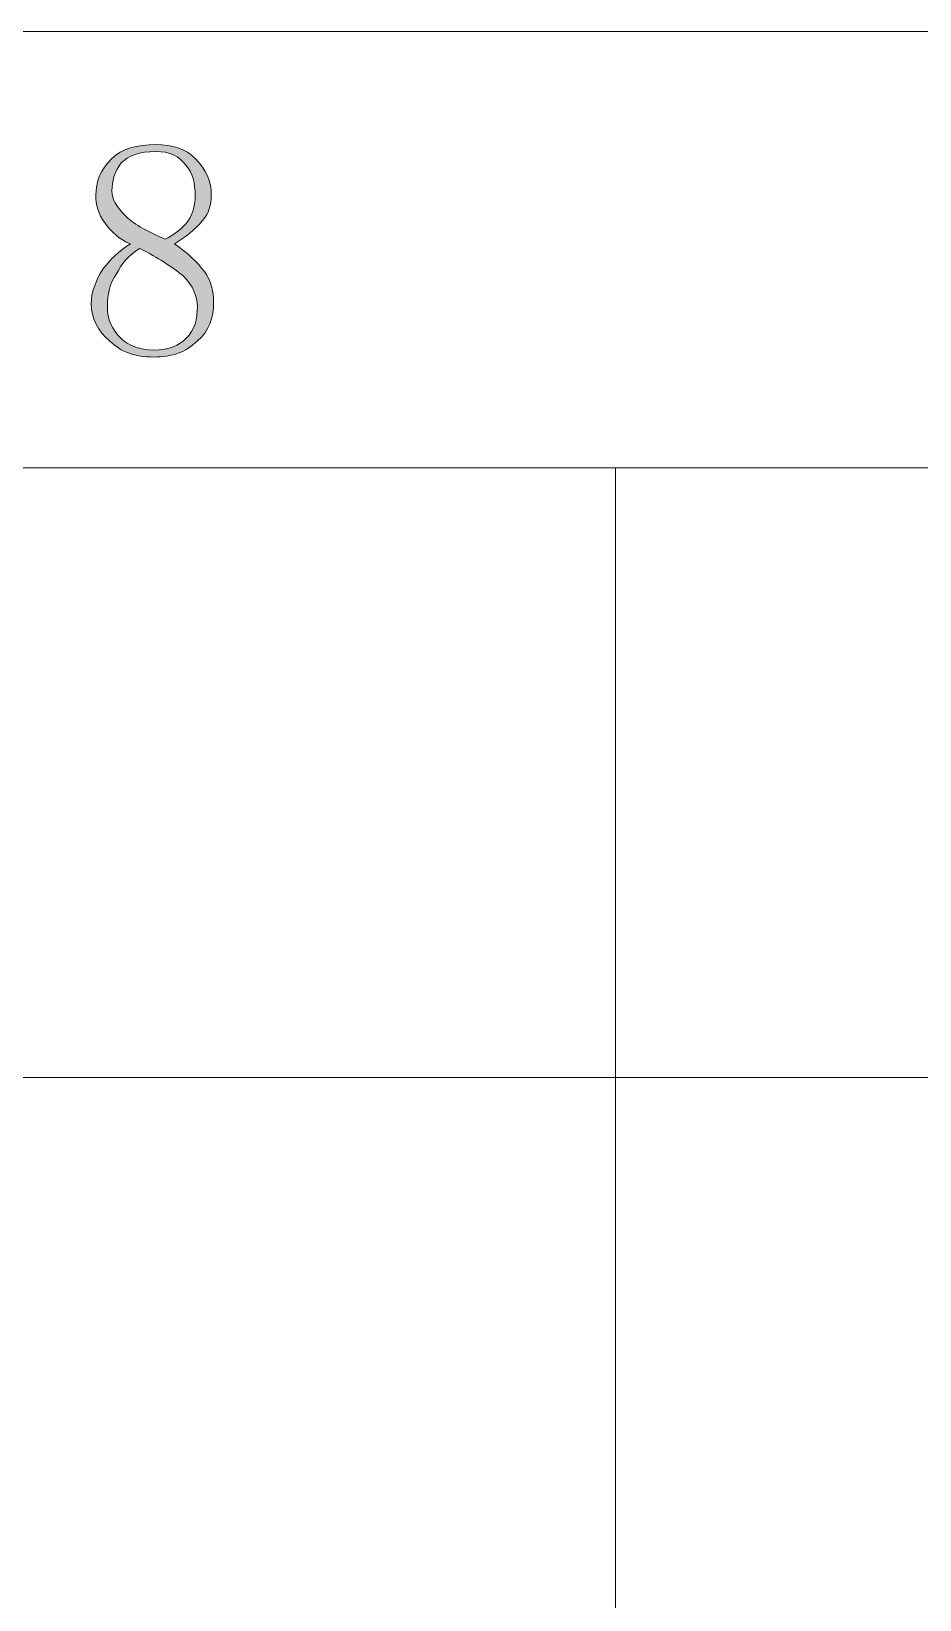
# Model space of a CAD drawing. Header units: millimetres. Extents: x 0 to 297, y 0 to 208.
# Drawn here: x 273.87 to 281.24, y 194.72 to 207.73 of the extents above; entities that cross this region are included whole.
import ezdxf

# ---------------------------------------------------------------- set-up
doc = ezdxf.new("R2010")
doc.units = ezdxf.units.MM

msp = doc.modelspace()

# ---------------------------------------------------------------- hatches: boundary and pattern name
h = msp.add_hatch(color=7)
edge = h.paths.add_edge_path(flags=0)
edge.add_spline(control_points=[(274.497094, 205.453843), (274.497094, 205.338838), (274.535194, 205.262285), (274.6121, 205.185732), (274.669603, 205.128229), (274.765206, 205.089776), (274.880211, 205.089776), (275.014267, 205.089776), (275.091172, 205.128229), (275.148675, 205.185732), (275.225228, 205.262285), (275.244278, 205.338838), (275.244278, 205.453843), (275.244278, 205.530749), (275.206178, 205.626351), (275.129272, 205.703257), (275.033669, 205.77981), (274.918664, 205.856363), (274.765206, 205.933268), (274.669603, 205.875765), (274.6121, 205.79886), (274.573647, 205.722307), (274.516144, 205.645754), (274.497094, 205.549799), (274.497094, 205.453843), (274.497094, 205.453843), (274.497094, 205.453843), (274.497094, 205.453843), (274.497094, 205.453843), (274.497094, 205.453843), (274.497094, 205.453843)], knot_values=[0, 0, 0, 0, 1, 1, 1, 2, 2, 2, 3, 3, 3, 4, 4, 4, 5, 5, 5, 6, 6, 6, 7, 7, 7, 8, 8, 8, 9, 9, 9, 10, 10, 10, 10], degree=3, periodic=1)
edge = h.paths.add_edge_path(flags=0)
edge.add_spline(control_points=[(275.378686, 205.492296), (275.378686, 205.35824), (275.340233, 205.243235), (275.244278, 205.166329), (275.148675, 205.070726), (275.033669, 205.032274), (274.880211, 205.032274), (274.727106, 205.032274), (274.6121, 205.070726), (274.516144, 205.166329), (274.420189, 205.243235), (274.362686, 205.35824), (274.362686, 205.473246), (274.362686, 205.568849), (274.401139, 205.664804), (274.458642, 205.76076), (274.516144, 205.837313), (274.592697, 205.913865), (274.688653, 205.971368), (274.592697, 206.009821), (274.535194, 206.067324), (274.477692, 206.143876), (274.420189, 206.220429), (274.401139, 206.297335), (274.401139, 206.373888), (274.401139, 206.488893), (274.439592, 206.584849), (274.535194, 206.680451), (274.6121, 206.757357), (274.746156, 206.795457), (274.899261, 206.795457), (275.033669, 206.795457), (275.148675, 206.757357), (275.225228, 206.680451), (275.321183, 206.584849), (275.359283, 206.488893), (275.359283, 206.373888), (275.359283, 206.297335), (275.340233, 206.220429), (275.282731, 206.162926), (275.225228, 206.086374), (275.148675, 206.028871), (275.052719, 205.971368), (275.167725, 205.894815), (275.244278, 205.818263), (275.301781, 205.741357), (275.359283, 205.664804), (275.378686, 205.568849), (275.378686, 205.492296), (275.378686, 205.492296), (275.378686, 205.492296), (275.378686, 205.492296), (275.378686, 205.492296), (275.378686, 205.492296), (275.378686, 205.492296)], knot_values=[0, 0, 0, 0, 1, 1, 1, 2, 2, 2, 3, 3, 3, 4, 4, 4, 5, 5, 5, 6, 6, 6, 7, 7, 7, 8, 8, 8, 9, 9, 9, 10, 10, 10, 11, 11, 11, 12, 12, 12, 13, 13, 13, 14, 14, 14, 15, 15, 15, 16, 16, 16, 17, 17, 17, 18, 18, 18, 18], degree=3, periodic=1)
edge = h.paths.add_edge_path(flags=0)
edge.add_spline(control_points=[(275.225228, 206.373888), (275.225228, 206.469843), (275.206178, 206.565446), (275.148675, 206.622949), (275.091172, 206.699854), (275.014267, 206.737954), (274.899261, 206.737954), (274.765206, 206.737954), (274.669603, 206.699854), (274.6121, 206.642351), (274.554597, 206.565446), (274.535194, 206.488893), (274.535194, 206.41234), (274.535194, 206.335435), (274.573647, 206.277932), (274.6502, 206.201379), (274.727106, 206.124826), (274.841758, 206.067324), (274.976167, 206.009821), (275.052719, 206.047921), (275.129272, 206.105424), (275.167725, 206.162926), (275.206178, 206.220429), (275.225228, 206.297335), (275.225228, 206.373888), (275.225228, 206.373888), (275.225228, 206.373888), (275.225228, 206.373888), (275.225228, 206.373888), (275.225228, 206.373888), (275.225228, 206.373888)], knot_values=[0, 0, 0, 0, 1, 1, 1, 2, 2, 2, 3, 3, 3, 4, 4, 4, 5, 5, 5, 6, 6, 6, 7, 7, 7, 8, 8, 8, 9, 9, 9, 10, 10, 10, 10], degree=3, periodic=1)

# ---------------------------------------------------------------- linework, layer by layer
at = {"color": 7, "lineweight": 15}
for points in [[(0.162631, 207.734551), (296.7863, 207.734551)], [(3.784953, 204.112229), (293.163978, 204.112229)], [(206.363711, 204.112229), (293.163978, 204.112229)], [(278.713494, 204.112229), (278.713494, 181.708018)], [(206.363711, 199.05269), (293.163978, 199.05269)]]:
    msp.add_lwpolyline(points, dxfattribs=at)
at = {"color": 7, "lineweight": 0}
for points, knots in [([(275.378686, 205.492296), (275.378686, 205.35824), (275.340233, 205.243235), (275.244278, 205.166329), (275.148675, 205.070726), (275.033669, 205.032274), (274.880211, 205.032274), (274.727106, 205.032274), (274.6121, 205.070726), (274.516144, 205.166329), (274.420189, 205.243235), (274.362686, 205.35824), (274.362686, 205.473246), (274.362686, 205.568849), (274.401139, 205.664804), (274.458642, 205.76076), (274.516144, 205.837313), (274.592697, 205.913865), (274.688653, 205.971368), (274.592697, 206.009821), (274.535194, 206.067324), (274.477692, 206.143876), (274.420189, 206.220429), (274.401139, 206.297335), (274.401139, 206.373888), (274.401139, 206.488893), (274.439592, 206.584849), (274.535194, 206.680451), (274.6121, 206.757357), (274.746156, 206.795457), (274.899261, 206.795457), (275.033669, 206.795457), (275.148675, 206.757357), (275.225228, 206.680451), (275.321183, 206.584849), (275.359283, 206.488893), (275.359283, 206.373888), (275.359283, 206.297335), (275.340233, 206.220429), (275.282731, 206.162926), (275.225228, 206.086374), (275.148675, 206.028871), (275.052719, 205.971368), (275.167725, 205.894815), (275.244278, 205.818263), (275.301781, 205.741357), (275.359283, 205.664804), (275.378686, 205.568849), (275.378686, 205.492296), (275.378686, 205.492296), (275.378686, 205.492296), (275.378686, 205.492296), (275.378686, 205.492296), (275.378686, 205.492296), (275.378686, 205.492296)], [0, 0, 0, 0, 1, 1, 1, 2, 2, 2, 3, 3, 3, 4, 4, 4, 5, 5, 5, 6, 6, 6, 7, 7, 7, 8, 8, 8, 9, 9, 9, 10, 10, 10, 11, 11, 11, 12, 12, 12, 13, 13, 13, 14, 14, 14, 15, 15, 15, 16, 16, 16, 17, 17, 17, 18, 18, 18, 18]), ([(275.225228, 206.373888), (275.225228, 206.469843), (275.206178, 206.565446), (275.148675, 206.622949), (275.091172, 206.699854), (275.014267, 206.737954), (274.899261, 206.737954), (274.765206, 206.737954), (274.669603, 206.699854), (274.6121, 206.642351), (274.554597, 206.565446), (274.535194, 206.488893), (274.535194, 206.41234), (274.535194, 206.335435), (274.573647, 206.277932), (274.6502, 206.201379), (274.727106, 206.124826), (274.841758, 206.067324), (274.976167, 206.009821), (275.052719, 206.047921), (275.129272, 206.105424), (275.167725, 206.162926), (275.206178, 206.220429), (275.225228, 206.297335), (275.225228, 206.373888), (275.225228, 206.373888), (275.225228, 206.373888), (275.225228, 206.373888), (275.225228, 206.373888), (275.225228, 206.373888), (275.225228, 206.373888)], [0, 0, 0, 0, 1, 1, 1, 2, 2, 2, 3, 3, 3, 4, 4, 4, 5, 5, 5, 6, 6, 6, 7, 7, 7, 8, 8, 8, 9, 9, 9, 10, 10, 10, 10]), ([(274.497094, 205.453843), (274.497094, 205.338838), (274.535194, 205.262285), (274.6121, 205.185732), (274.669603, 205.128229), (274.765206, 205.089776), (274.880211, 205.089776), (275.014267, 205.089776), (275.091172, 205.128229), (275.148675, 205.185732), (275.225228, 205.262285), (275.244278, 205.338838), (275.244278, 205.453843), (275.244278, 205.530749), (275.206178, 205.626351), (275.129272, 205.703257), (275.033669, 205.77981), (274.918664, 205.856363), (274.765206, 205.933268), (274.669603, 205.875765), (274.6121, 205.79886), (274.573647, 205.722307), (274.516144, 205.645754), (274.497094, 205.549799), (274.497094, 205.453843), (274.497094, 205.453843), (274.497094, 205.453843), (274.497094, 205.453843), (274.497094, 205.453843), (274.497094, 205.453843), (274.497094, 205.453843)], [0, 0, 0, 0, 1, 1, 1, 2, 2, 2, 3, 3, 3, 4, 4, 4, 5, 5, 5, 6, 6, 6, 7, 7, 7, 8, 8, 8, 9, 9, 9, 10, 10, 10, 10])]:
    msp.add_open_spline(points, degree=3, knots=knots, dxfattribs=at)

doc.saveas('drawing.dxf')
